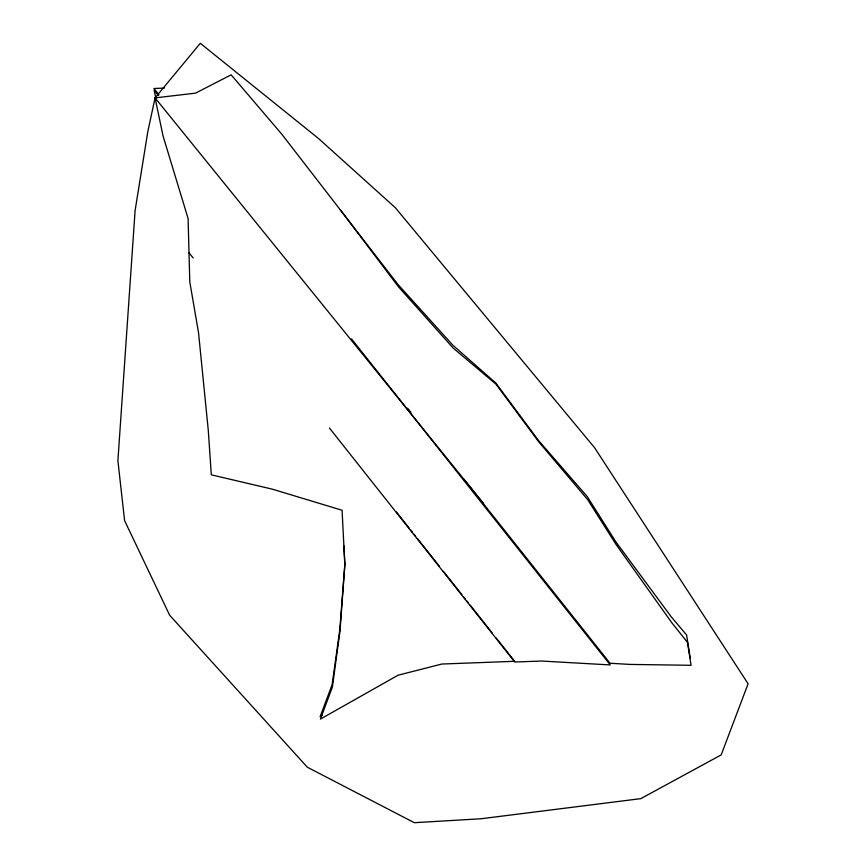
<?xml version="1.0" encoding="UTF-8"?>
<svg xmlns="http://www.w3.org/2000/svg" width="866" height="866" viewBox="0 0 866 866"><rect width="100%" height="100%" fill="white"/><g stroke="black" fill="none" stroke-linecap="round" stroke-linejoin="round"><path stroke-width="1.3" d="M690.202 657.998L686.597 634.973L671.182 616.744L615.834 541.813L587.245 496.586L538.663 440.664L495.763 382.978L452.831 345.188L398.068 284.578L281.786 134.187L231.125 74.812L195.586 93.117L155.068 97.89L147.805 131.675L135.107 210.535L117.895 460.69L124.596 520.618L169.649 615.228L307.311 767.211L414.338 822.7L481.095 818.749L640.797 798.647L721.183 754.892L748.105 683.783L594.596 447.733L395.307 207.688L318.634 138.603L200.295 43.3L155.068 97.89L163.089 136.124L188.095 218.535L189.784 281.861L198.552 332.804L208.305 430.564L211.315 474.828L272.173 489.117L342.07 510.258L344.841 564.318L339.818 629.593L332.089 684.79L320.117 716.669L322.433 715.327M164.486 88.072L153.931 88.494L158.976 94.849M155.068 97.89L483.585 503.557M188.875 252.656L193.118 257.927M407.605 408.157L410.971 412.389M463.884 479.082L610.043 663.259L630.069 664.417L691.079 665.305L687.485 642.366L671.929 622.903L616.17 544.638L587.613 499.595L538.825 441.952L495.893 384.071L453.189 348.1L398.317 286.624L340.37 209.918M158.337 95.455L154.137 90.161L155.739 97.847M351.531 338.909L610.249 664.926L541.434 661.029L514.761 662.014L329.448 428.042M396.444 512.023L409.023 527.903M410.69 530.014L412.368 532.135M414.045 534.257L415.723 536.368M417.401 538.49L439.203 566.018M443.392 571.311L461.849 594.596M463.516 596.717L465.194 598.839M466.871 600.95L468.549 603.072M470.227 605.182L492.029 632.71M496.218 638.004L514.675 661.299L441.833 664.038L398.046 675.22L320.409 719.105L332.371 687.128L339.992 631.076L344.874 564.556L343.889 545.775"/></g></svg>
